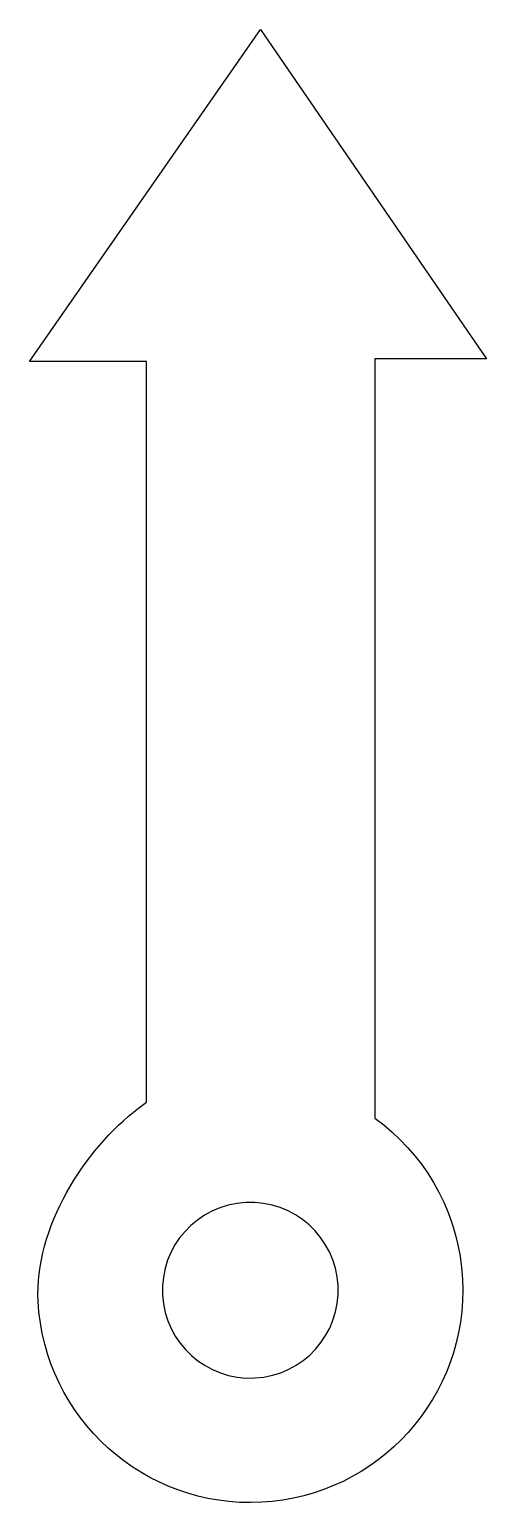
# Model space of a CAD drawing. Header units: centimetres. Extents: x -2.2 to 2.2, y -7.2 to 7.2.
import ezdxf

# ---------------------------------------------------------------- set-up
doc = ezdxf.new("R2010")
doc.units = ezdxf.units.CM
doc.header["$MEASUREMENT"] = 0
doc.layers.add('Camada 1', color=7, linetype='Continuous')

msp = doc.modelspace()

# ---------------------------------------------------------------- linework, layer by layer
at = {"layer": 'Camada 1'}
for points, knots in [([(-1.16393, -3.33223), (-1.69185, -3.7323), (-2.17789, -4.50182), (-2.14093, -5.21331), (-2.14093, -5.21331), (-2.08148, -6.35433), (-1.10839, -7.23115), (0.03262, -7.1717), (0.03262, -7.1717), (1.17377, -7.11238), (2.05046, -6.13906), (1.99104, -4.99815), (1.99104, -4.99815), (1.95918, -4.38731), (1.66547, -3.85205), (1.22433, -3.49582), (1.22433, -3.49582), (1.22433, -3.49582), (1.138, -3.42925), (1.138, -3.42925), (1.138, -3.42925), (1.138, -3.42925), (1.138, 3.96757), (1.138, 3.96757), (1.138, 3.96757), (1.138, 3.96757), (2.22419, 3.96757), (2.22419, 3.96757), (2.22419, 3.96757), (2.22419, 3.96757), (0.02588, 7.17453), (0.02588, 7.17453), (0.02588, 7.17453), (0.02588, 7.17453), (-2.22419, 3.94164), (-2.22419, 3.94164), (-2.22419, 3.94164), (-2.22419, 3.94164), (-1.08625, 3.94164), (-1.08625, 3.94164), (-1.08625, 3.94164), (-1.08625, 3.94164), (-1.08625, -3.27413), (-1.08625, -3.27413), (-1.08625, -3.27413), (-1.08625, -3.27413), (-1.16393, -3.33223), (-1.16393, -3.33223)], [0, 0, 0, 0, 0.07692308, 0.07692308, 0.07692308, 0.07692308, 0.15384615, 0.15384615, 0.15384615, 0.15384615, 0.23076923, 0.23076923, 0.23076923, 0.23076923, 0.30769231, 0.30769231, 0.30769231, 0.30769231, 0.38461538, 0.38461538, 0.38461538, 0.38461538, 0.46153846, 0.46153846, 0.46153846, 0.46153846, 0.53846154, 0.53846154, 0.53846154, 0.53846154, 0.61538462, 0.61538462, 0.61538462, 0.61538462, 0.69230769, 0.69230769, 0.69230769, 0.69230769, 0.76923077, 0.76923077, 0.76923077, 0.76923077, 0.84615385, 0.84615385, 0.84615385, 0.84615385, 1, 1, 1, 1]), ([(-0.9298, -5.15018), (-0.95433, -4.67814), (-0.59145, -4.27549), (-0.11943, -4.25086), (-0.11943, -4.25086), (0.35261, -4.22623), (0.75536, -4.58908), (0.78002, -5.06112), (0.78002, -5.06112), (0.80452, -5.53351), (0.44167, -5.93604), (-0.03037, -5.96057), (-0.03037, -5.96057), (-0.50252, -5.9851), (-0.90517, -5.62259), (-0.9298, -5.15018)], [0, 0, 0, 0, 0.2, 0.2, 0.2, 0.2, 0.4, 0.4, 0.4, 0.4, 0.6, 0.6, 0.6, 0.6, 1, 1, 1, 1])]:
    msp.add_open_spline(points, degree=3, knots=knots, dxfattribs=at)

doc.saveas('drawing.dxf')
